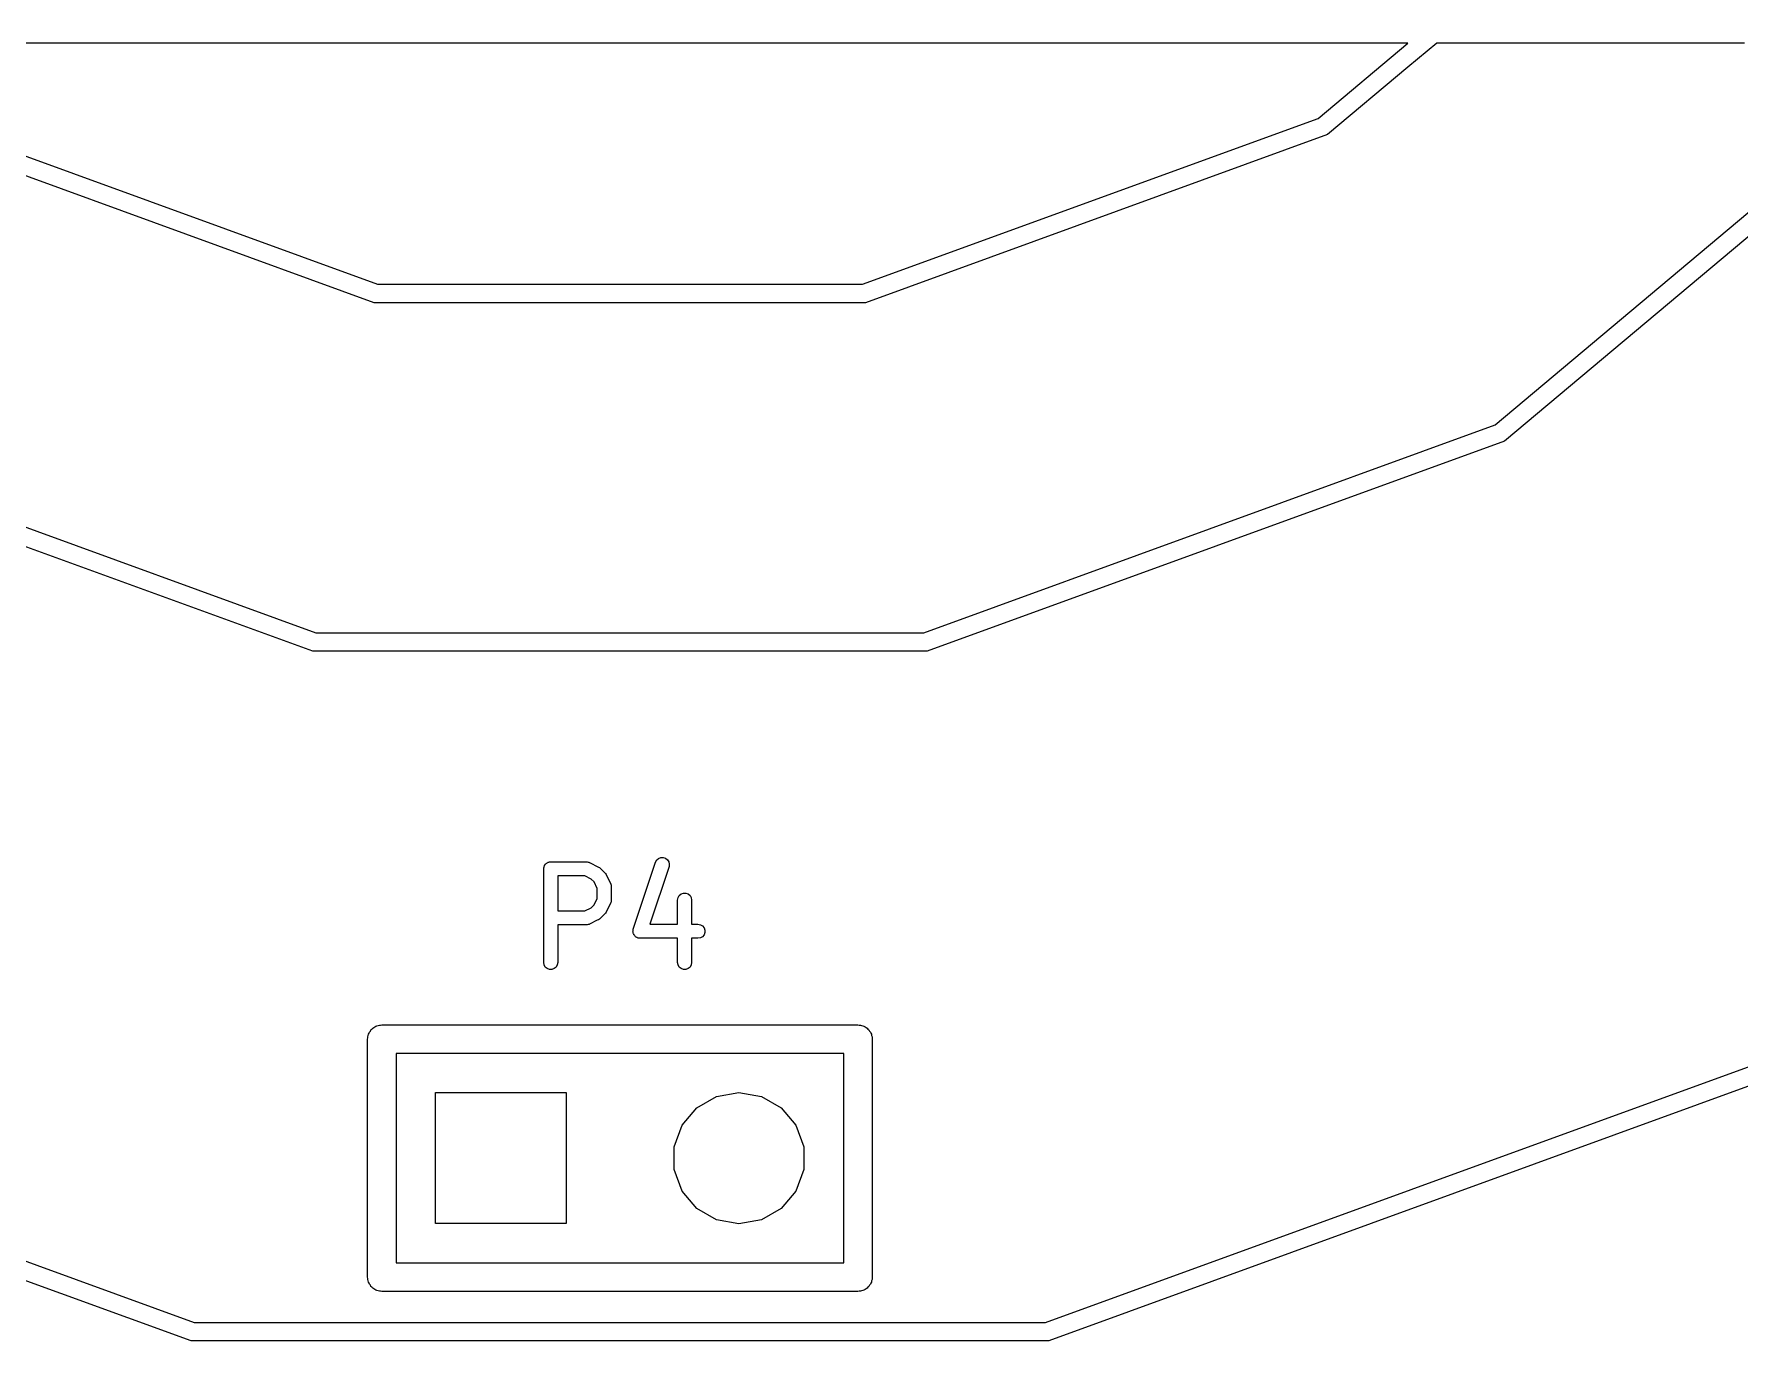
# Model space of a CAD drawing. Extents: x 173.7 to 226.3, y -126 to -74.1.
# Drawn here: x 193.75 to 211.95, y -125.95 to -112 of the extents above; entities that cross this region are included whole.
import ezdxf

# ---------------------------------------------------------------- set-up
doc = ezdxf.new("R2010")
doc.units = 0
doc.header["$MEASUREMENT"] = 0
doc.layers.add('BLACK', color=7, linetype='CONTINUOUS')

msp = doc.modelspace()

# ---------------------------------------------------------------- linework, layer by layer
at = {"layer": 'Black'}
for p, q in [((208.408, -112.1), (193.126, -112.1)), ((207.45, -112.904), (208.408, -112.1)), ((208.715, -112.1), (208.408, -112.357)), ((212, -112.1), (208.715, -112.1)), ((209.338, -116.174), (214.307, -112.005)), ((214.46, -112.134), (209.438, -116.348)), ((208.408, -112.357), (207.55, -113.077)), ((192.55, -112.904), (197.413, -114.674)), ((202.587, -114.674), (207.45, -112.904)), ((197.378, -114.871), (192.45, -113.077)), ((207.55, -113.077), (202.622, -114.871)), ((197.413, -114.674), (202.587, -114.674)), ((202.622, -114.871), (197.378, -114.871)), ((190.662, -116.174), (196.757, -118.393)), ((203.243, -118.393), (209.338, -116.174)), ((196.722, -118.59), (190.562, -116.348)), ((209.438, -116.348), (203.278, -118.59)), ((196.757, -118.393), (203.243, -118.393)), ((203.278, -118.59), (196.722, -118.59)), ((199.219, -120.852), (199.224, -120.847)), ((199.224, -120.847), (199.231, -120.845)), ((199.231, -120.845), (199.236, -120.842)), ((199.236, -120.842), (199.243, -120.841)), ((199.243, -120.841), (199.249, -120.839)), ((199.249, -120.839), (199.255, -120.839)), ((199.255, -120.839), (199.262, -120.837)), ((199.262, -120.837), (199.643, -120.837)), ((199.643, -120.837), (199.647, -120.838)), ((199.647, -120.838), (199.651, -120.838)), ((199.651, -120.838), (199.66, -120.84)), ((199.66, -120.84), (199.669, -120.842)), ((199.669, -120.842), (199.672, -120.844)), ((199.672, -120.844), (199.676, -120.845)), ((199.676, -120.845), (199.772, -120.893)), ((200.143, -121.555), (200.381, -120.841)), ((200.381, -120.841), (200.394, -120.818)), ((200.394, -120.818), (200.413, -120.801)), ((200.413, -120.801), (200.437, -120.791)), ((200.437, -120.791), (200.463, -120.791)), ((200.463, -120.791), (200.488, -120.799)), ((200.488, -120.799), (200.508, -120.815)), ((200.508, -120.815), (200.522, -120.837)), ((200.522, -120.837), (200.527, -120.863)), ((199.187, -120.912), (199.188, -120.906)), ((199.187, -121.912), (199.187, -120.912)), ((199.188, -120.899), (199.19, -120.893)), ((199.188, -120.906), (199.188, -120.899)), ((199.19, -120.893), (199.191, -120.887)), ((199.191, -120.887), (199.195, -120.881)), ((199.195, -120.881), (199.197, -120.875)), ((199.197, -120.875), (199.201, -120.87)), ((199.201, -120.87), (199.204, -120.864)), ((199.204, -120.864), (199.209, -120.86)), ((199.209, -120.86), (199.214, -120.855)), ((199.214, -120.855), (199.219, -120.852)), ((199.625, -120.987), (199.337, -120.987)), ((199.337, -120.987), (199.337, -121.361)), ((199.694, -121.022), (199.625, -120.987)), ((199.724, -121.052), (199.694, -121.022)), ((199.772, -120.893), (199.781, -120.9)), ((199.781, -120.9), (199.791, -120.907)), ((199.791, -120.907), (199.839, -120.955)), ((199.839, -120.955), (199.846, -120.964)), ((199.846, -120.964), (199.853, -120.974)), ((199.853, -120.974), (199.9, -121.069)), ((200.524, -120.888), (200.318, -121.504)), ((200.527, -120.863), (200.524, -120.888)), ((199.758, -121.121), (199.724, -121.052)), ((199.758, -121.228), (199.758, -121.121)), ((199.9, -121.069), (199.902, -121.073)), ((199.902, -121.073), (199.904, -121.077)), ((199.904, -121.077), (199.905, -121.086)), ((199.905, -121.086), (199.908, -121.094)), ((199.908, -121.094), (199.908, -121.099)), ((199.908, -121.099), (199.908, -121.103)), ((199.908, -121.103), (199.908, -121.246)), ((200.62, -121.22), (200.633, -121.198)), ((200.633, -121.198), (200.653, -121.181)), ((200.653, -121.181), (200.677, -121.172)), ((200.677, -121.172), (200.704, -121.172)), ((200.704, -121.172), (200.728, -121.181)), ((200.728, -121.181), (200.748, -121.198)), ((200.748, -121.198), (200.761, -121.22)), ((199.337, -121.361), (199.625, -121.361)), ((199.625, -121.361), (199.694, -121.327)), ((199.694, -121.327), (199.724, -121.297)), ((199.724, -121.297), (199.758, -121.228)), ((199.839, -121.394), (199.791, -121.442)), ((199.846, -121.384), (199.839, -121.394)), ((199.853, -121.374), (199.846, -121.384)), ((199.9, -121.279), (199.853, -121.374)), ((199.902, -121.275), (199.9, -121.279)), ((199.904, -121.271), (199.902, -121.275)), ((199.905, -121.263), (199.904, -121.271)), ((199.908, -121.254), (199.905, -121.263)), ((199.908, -121.246), (199.908, -121.25)), ((199.908, -121.25), (199.908, -121.254)), ((200.615, -121.246), (200.62, -121.22)), ((200.615, -121.504), (200.615, -121.246)), ((200.761, -121.22), (200.765, -121.246)), ((200.765, -121.246), (200.765, -121.504)), ((199.643, -121.511), (199.337, -121.511)), ((199.337, -121.511), (199.337, -121.912)), ((199.647, -121.51), (199.643, -121.511)), ((199.651, -121.511), (199.647, -121.51)), ((199.66, -121.508), (199.651, -121.511)), ((199.669, -121.507), (199.66, -121.508)), ((199.672, -121.505), (199.669, -121.507)), ((199.676, -121.503), (199.672, -121.505)), ((199.758, -121.462), (199.676, -121.503)), ((199.772, -121.456), (199.758, -121.462)), ((199.781, -121.448), (199.772, -121.456)), ((199.791, -121.442), (199.781, -121.448)), ((200.139, -121.581), (200.14, -121.574)), ((200.14, -121.566), (200.142, -121.561)), ((200.14, -121.574), (200.14, -121.566)), ((200.142, -121.561), (200.143, -121.555)), ((200.318, -121.504), (200.615, -121.504)), ((200.765, -121.504), (200.833, -121.504)), ((200.833, -121.504), (200.859, -121.509)), ((200.859, -121.509), (200.882, -121.522)), ((200.882, -121.522), (200.898, -121.542)), ((200.898, -121.542), (200.907, -121.566)), ((200.907, -121.566), (200.907, -121.592)), ((200.14, -121.587), (200.139, -121.581)), ((200.14, -121.592), (200.14, -121.587)), ((200.143, -121.599), (200.14, -121.592)), ((200.145, -121.607), (200.143, -121.599)), ((200.147, -121.611), (200.145, -121.607)), ((200.149, -121.617), (200.147, -121.611)), ((200.154, -121.622), (200.149, -121.617)), ((200.158, -121.629), (200.154, -121.622)), ((200.163, -121.632), (200.158, -121.629)), ((200.166, -121.637), (200.163, -121.632)), ((200.173, -121.64), (200.166, -121.637)), ((200.179, -121.645), (200.173, -121.64)), ((200.184, -121.647), (200.179, -121.645)), ((200.189, -121.65), (200.184, -121.647)), ((200.196, -121.651), (200.189, -121.65)), ((200.203, -121.653), (200.196, -121.651)), ((200.209, -121.653), (200.203, -121.653)), ((200.214, -121.654), (200.209, -121.653)), ((200.615, -121.654), (200.214, -121.654)), ((200.615, -121.912), (200.615, -121.654)), ((200.833, -121.654), (200.765, -121.654)), ((200.765, -121.654), (200.765, -121.912)), ((200.859, -121.65), (200.833, -121.654)), ((200.882, -121.637), (200.859, -121.65)), ((200.898, -121.617), (200.882, -121.637)), ((200.907, -121.592), (200.898, -121.617)), ((199.191, -121.938), (199.187, -121.912)), ((199.204, -121.961), (199.191, -121.938)), ((199.332, -121.938), (199.319, -121.961)), ((199.337, -121.912), (199.332, -121.938)), ((200.62, -121.938), (200.615, -121.912)), ((200.633, -121.961), (200.62, -121.938)), ((200.761, -121.938), (200.748, -121.961)), ((200.765, -121.912), (200.761, -121.938)), ((199.224, -121.977), (199.204, -121.961)), ((199.249, -121.986), (199.224, -121.977)), ((199.275, -121.986), (199.249, -121.986)), ((199.299, -121.977), (199.275, -121.986)), ((199.319, -121.961), (199.299, -121.977)), ((200.653, -121.977), (200.633, -121.961)), ((200.677, -121.986), (200.653, -121.977)), ((200.704, -121.986), (200.677, -121.986)), ((200.728, -121.977), (200.704, -121.986)), ((200.748, -121.961), (200.728, -121.977)), ((186.925, -122.647), (195.459, -125.753)), ((197.317, -122.678), (197.323, -122.666)), ((197.323, -122.666), (197.328, -122.654)), ((197.328, -122.654), (197.337, -122.644)), ((197.337, -122.644), (197.343, -122.632)), ((197.343, -122.632), (197.353, -122.623)), ((197.353, -122.623), (197.362, -122.613)), ((197.362, -122.613), (197.374, -122.607)), ((197.374, -122.607), (197.384, -122.598)), ((197.384, -122.598), (197.396, -122.593)), ((197.396, -122.593), (197.408, -122.587)), ((197.408, -122.587), (197.421, -122.584)), ((197.421, -122.584), (197.434, -122.58)), ((197.434, -122.58), (197.447, -122.58)), ((197.447, -122.58), (197.46, -122.578)), ((197.46, -122.578), (202.54, -122.578)), ((202.54, -122.578), (202.553, -122.58)), ((202.553, -122.58), (202.566, -122.58)), ((202.566, -122.58), (202.579, -122.584)), ((202.579, -122.584), (202.592, -122.587)), ((202.592, -122.587), (202.604, -122.593)), ((202.604, -122.593), (202.616, -122.598)), ((202.616, -122.598), (202.626, -122.607)), ((202.626, -122.607), (202.638, -122.613)), ((202.638, -122.613), (202.647, -122.623)), ((202.647, -122.623), (202.657, -122.632)), ((202.657, -122.632), (202.663, -122.644)), ((202.663, -122.644), (202.672, -122.654)), ((202.672, -122.654), (202.677, -122.666)), ((202.677, -122.666), (202.683, -122.678)), ((204.541, -125.753), (213.075, -122.647)), ((195.424, -125.95), (186.825, -122.82)), ((197.308, -122.73), (197.31, -122.717)), ((197.308, -125.27), (197.308, -122.73)), ((197.31, -122.704), (197.314, -122.691)), ((197.31, -122.717), (197.31, -122.704)), ((197.314, -122.691), (197.317, -122.678)), ((202.683, -122.678), (202.686, -122.691)), ((202.686, -122.691), (202.69, -122.704)), ((202.69, -122.704), (202.69, -122.717)), ((202.69, -122.717), (202.692, -122.73)), ((202.692, -122.73), (202.692, -125.27)), ((213.175, -122.82), (204.576, -125.95)), ((202.388, -122.882), (197.612, -122.882)), ((197.612, -122.882), (197.612, -125.118)), ((202.388, -125.118), (202.388, -122.882)), ((198.031, -124.698), (198.031, -123.301)), ((198.031, -123.301), (199.428, -123.301)), ((199.428, -123.301), (199.428, -124.698)), ((200.819, -123.463), (201.03, -123.341)), ((201.03, -123.341), (201.27, -123.299)), ((201.27, -123.299), (201.51, -123.341)), ((201.51, -123.341), (201.721, -123.463)), ((200.663, -123.649), (200.819, -123.463)), ((201.721, -123.463), (201.877, -123.649)), ((200.579, -123.878), (200.663, -123.649)), ((201.877, -123.649), (201.961, -123.878)), ((200.579, -124.122), (200.579, -123.878)), ((201.961, -123.878), (201.961, -124.122)), ((200.663, -124.351), (200.579, -124.122)), ((201.961, -124.122), (201.877, -124.351)), ((200.819, -124.537), (200.663, -124.351)), ((201.877, -124.351), (201.721, -124.537)), ((201.03, -124.659), (200.819, -124.537)), ((201.27, -124.701), (201.03, -124.659)), ((201.51, -124.659), (201.27, -124.701)), ((201.721, -124.537), (201.51, -124.659)), ((199.428, -124.698), (198.031, -124.698)), ((197.612, -125.118), (202.388, -125.118)), ((197.31, -125.283), (197.308, -125.27)), ((197.31, -125.296), (197.31, -125.283)), ((197.314, -125.309), (197.31, -125.296)), ((197.317, -125.322), (197.314, -125.309)), ((197.323, -125.334), (197.317, -125.322)), ((197.328, -125.346), (197.323, -125.334)), ((197.337, -125.356), (197.328, -125.346)), ((197.343, -125.368), (197.337, -125.356)), ((197.353, -125.377), (197.343, -125.368)), ((197.362, -125.387), (197.353, -125.377)), ((197.374, -125.393), (197.362, -125.387)), ((197.384, -125.402), (197.374, -125.393)), ((202.626, -125.393), (202.616, -125.402)), ((202.638, -125.387), (202.626, -125.393)), ((202.647, -125.377), (202.638, -125.387)), ((202.657, -125.368), (202.647, -125.377)), ((202.663, -125.356), (202.657, -125.368)), ((202.672, -125.346), (202.663, -125.356)), ((202.677, -125.334), (202.672, -125.346)), ((202.683, -125.322), (202.677, -125.334)), ((202.686, -125.309), (202.683, -125.322)), ((202.69, -125.296), (202.686, -125.309)), ((202.692, -125.27), (202.69, -125.283)), ((202.69, -125.283), (202.69, -125.296)), ((197.396, -125.407), (197.384, -125.402)), ((197.408, -125.413), (197.396, -125.407)), ((197.421, -125.416), (197.408, -125.413)), ((197.434, -125.42), (197.421, -125.416)), ((197.447, -125.42), (197.434, -125.42)), ((197.46, -125.422), (197.447, -125.42)), ((202.54, -125.422), (197.46, -125.422)), ((202.553, -125.42), (202.54, -125.422)), ((202.566, -125.42), (202.553, -125.42)), ((202.579, -125.416), (202.566, -125.42)), ((202.592, -125.413), (202.579, -125.416)), ((202.604, -125.407), (202.592, -125.413)), ((202.616, -125.402), (202.604, -125.407)), ((195.459, -125.753), (204.541, -125.753)), ((204.576, -125.95), (195.424, -125.95))]:
    msp.add_line(p, q, dxfattribs=at)

doc.saveas('drawing.dxf')
